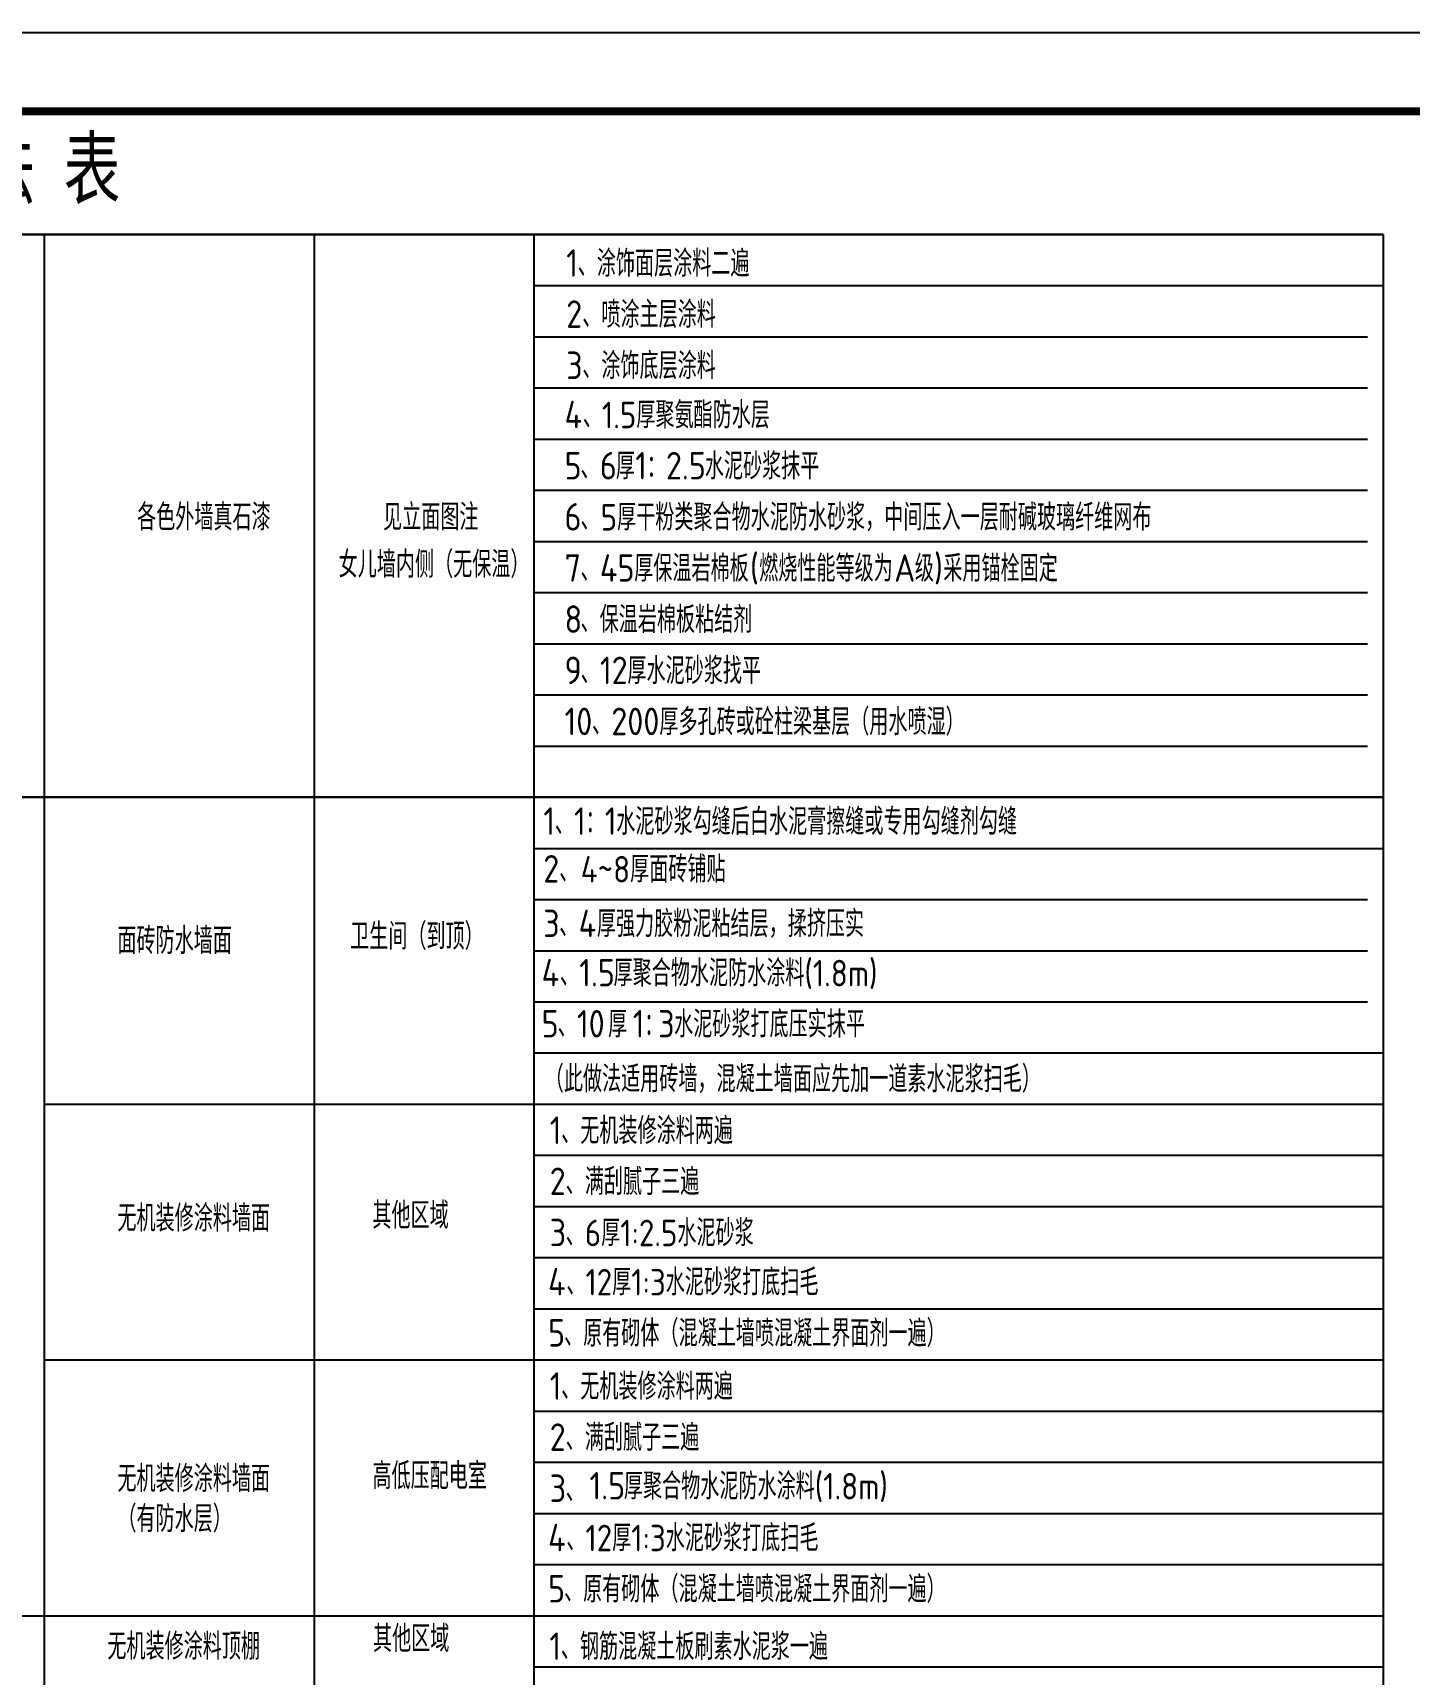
# Model space of a CAD drawing. Extents: x -695846 to 822170, y -413475 to 397179.
# Drawn here: x -315592 to -298062, y -297054 to -276145 of the extents above; entities that cross this region are included whole.
import ezdxf

# ---------------------------------------------------------------- set-up
doc = ezdxf.new("R2010")
doc.units = 0
doc.header["$LTSCALE"] = 1000
doc.header["$MEASUREMENT"] = 0
doc.layers.add('PUB_TEXT', color=7, linetype='Continuous')
doc.layers.add('T-图框-175', color=175, linetype='Continuous')
doc.styles.add('-仿宋_GB2312', font='', dxfattribs={"width": 0.8})
doc.styles.get("Standard").update_dxf_attribs({"font": 'gbenor.shx', "bigfont": 'gbcbig.shx'})
doc.styles.get('-仿宋_GB2312').set_extended_font_data('SimSun')

msp = doc.modelspace()

# ---------------------------------------------------------------- linework, layer by layer
at = {"linetype": 'Continuous'}
for p, q in [((-315446, -278713), (-315446, -304129)), ((-309210, -278713), (-309210, -299568))]:
    msp.add_line(p, q, dxfattribs=at)
at = {"linetype": 'Continuous', "const_width": 30}
for points in [[(-336913, -278713), (-298393, -278713)], [(-317653, -285882), (-298393, -285882)]]:
    msp.add_lwpolyline(points, dxfattribs=at)
at = {"linetype": 'Continuous'}
for points in [[(-312008, -278713), (-312008, -299568)], [(-298393, -278713), (-298393, -309995)], [(-309210, -279365), (-298393, -279365)], [(-309210, -280017), (-298593, -280017)], [(-309210, -280668), (-298593, -280668)], [(-309210, -281320), (-298593, -281320)], [(-309210, -281972), (-298593, -281972)], [(-309210, -282623), (-298593, -282623)], [(-309210, -283275), (-298593, -283275)], [(-309210, -283927), (-298593, -283927)], [(-309210, -284578), (-298593, -284578)], [(-309210, -285230), (-298593, -285230)], [(-309210, -286534), (-298393, -286534)], [(-309210, -287185), (-298593, -287185)], [(-309210, -287837), (-298593, -287837)], [(-309210, -288489), (-298593, -288489)], [(-309210, -289140), (-298393, -289140)], [(-315446, -289792), (-298393, -289792)], [(-309210, -290444), (-298393, -290444)], [(-309210, -291095), (-298393, -291095)], [(-309210, -291747), (-298393, -291747)], [(-309210, -292399), (-298393, -292399)], [(-315446, -293051), (-298393, -293051)], [(-309210, -293702), (-298393, -293702)], [(-309210, -294354), (-298393, -294354)], [(-309210, -295006), (-298393, -295006)], [(-309210, -295006), (-298393, -295006)], [(-309210, -295657), (-298393, -295657)], [(-317653, -296309), (-315446, -296309)], [(-315446, -296309), (-298393, -296309)], [(-309210, -296961), (-298393, -296961)]]:
    msp.add_lwpolyline(points, dxfattribs=at)
at = {"layer": 'T-图框-175'}
msp.add_lwpolyline([(-343456, -318145), (-284056, -318145), (-284056, -276145), (-343456, -276145)], close=True, dxfattribs=at)
at = {"layer": 'T-图框-175', "const_width": 100}
msp.add_lwpolyline([(-340956, -317145), (-285056, -317145), (-285056, -277145), (-340956, -277145)], close=True, dxfattribs=at)

# ---------------------------------------------------------------- texts
at = {"layer": 'PUB_TEXT', "style": '-仿宋_GB2312', "width": 0.7}
msp.add_text('装 饰 详 细 做 法 表', height=755.27, dxfattribs=at).set_placement((-321684, -278247))
at = {"layer": 'PUB_TEXT', "color": 0}
for s, height, p in [('1', 350, (-308798, -279252)), ('、涂饰面层涂料二遍', 337.6, (-308652, -279252)), ('、喷涂主层涂料', 337.6, (-308594, -279903)), ('2', 350, (-308799, -279903)), ('、涂饰底层涂料', 337.6, (-308594, -280555)), ('3', 350, (-308799, -280555)), ('4', 350, (-308820, -281182)), ('、1.5厚聚氨酯防水层', 337.59, (-308587, -281182)), ('5', 350, (-308820, -281834)), ('6', 350, (-308370, -281834)), ('厚', 338, (-308166, -281834)), ('1', 350, (-307920, -281834)), ('：', 338, (-307774, -281834)), ('2.5', 350, (-307529, -281834)), ('水泥砂浆抹平', 337.6, (-307033, -281834)), ('、', 338, (-308616, -281834)), ('各色外墙真石漆', 337.6, (-314264, -282484)), ('见立面图注', 337.6, (-311131, -282484)), ('6', 350, (-308820, -282485)), ('5厚干粉类聚合物水泥防水砂浆，中间压入一层耐碱玻璃纤维网布 ', 337.59, (-308360, -282485)), ('、', 338, (-308616, -282485)), ('女儿墙内侧（无保温）', 337.6, (-311697, -283086)), ('7', 350, (-308820, -283137)), ('45', 350, (-308370, -283137)), ('厚保温岩棉板', 337.6, (-307933, -283137)), ('(', 350, (-306458, -283137)), ('燃烧性能等级为', 337.6, (-306341, -283137)), ('A', 350, (-304621, -283137)), ('级', 338, (-304359, -283137)), (')', 350, (-304113, -283137)), ('采用锚栓固定', 337.6, (-303996, -283137)), ('、', 338, (-308616, -283137)), ('8', 350, (-308820, -283789)), ('、保温岩棉板粘结剂', 337.6, (-308616, -283789)), ('9', 350, (-308820, -284441)), ('12', 350, (-308369, -284441)), ('厚水泥砂浆找平', 337.6, (-308019, -284441)), ('、', 338, (-308615, -284441)), ('10', 350, (-308820, -285092)), ('200', 350, (-308224, -285092)), ('厚多孔砖或砼柱梁基层（用水喷湿）', 337.59, (-307612, -285092)), ('、', 338, (-308470, -285092)), ('1', 350, (-309090, -286362)), ('1', 350, (-308699, -286362)), ('1', 350, (-308307, -286362)), ('水泥砂浆勾缝后白水泥膏擦缝或专用勾缝剂勾缝', 337.59, (-308161, -286362)), ('、', 338, (-308944, -286362)), ('：', 338, (-308553, -286362)), ('2', 350, (-309091, -286969)), ('4~8厚面砖铺贴', 337.6, (-308614, -286969)), ('、', 338, (-308887, -286969)), ('厚强力胶粉泥粘结层，揉挤压实', 337.59, (-308408, -287664)), ('卫生间（到顶）', 337.6, (-311551, -287824)), ('3', 350, (-309091, -287664)), ('4', 350, (-308641, -287664)), ('面砖防水墙面', 337.6, (-314515, -287879)), ('、', 338, (-308887, -287664)), ('厚聚合物水泥防水涂料(1.8m)', 337.59, (-308196, -288292)), ('4', 350, (-309112, -288292)), ('1.5', 350, (-308633, -288292)), ('、', 338, (-308879, -288292)), ('5', 350, (-309112, -288943)), ('10', 350, (-308662, -288943)), ('厚', 338, (-308265, -288943)), ('1', 350, (-307951, -288943)), ('：', 338, (-307805, -288943)), ('3', 350, (-307628, -288943)), ('水泥砂浆打底压实抹平', 337.6, (-307424, -288943)), ('、', 338, (-308908, -288943)), ('（此做法适用砖墙，混凝土墙面应先加一道素水泥浆扫毛）', 337.59, (-309072, -289642)), ('1', 350, (-309008, -290300)), ('、无机装修涂料两遍', 337.6, (-308863, -290300)), ('2', 350, (-309009, -290950)), ('、满刮腻子三遍', 337.6, (-308805, -290950)), ('无机装修涂料墙面', 337.6, (-314515, -291415)), ('其他区域', 337.6, (-311267, -291379)), ('3', 350, (-309009, -291602)), ('、6厚1:2.5水泥砂浆', 337.59, (-308805, -291602)), ('4', 350, (-309030, -292229)), ('、12厚1:3水泥砂浆打底扫毛', 337.59, (-308797, -292229)), ('、原有砌体（混凝土墙喷混凝土界面剂一遍）', 337.59, (-308826, -292881)), ('5', 350, (-309030, -292881)), ('1', 350, (-309008, -293558)), ('、无机装修涂料两遍', 337.6, (-308863, -293558)), ('2', 350, (-309009, -294209)), ('、满刮腻子三遍', 337.6, (-308805, -294209)), ('无机装修涂料墙面', 337.6, (-314515, -294733)), ('高低压配电室', 337.6, (-311267, -294697)), ('3', 350, (-309009, -294861)), ('1.5', 350, (-308502, -294828)), ('厚聚合物水泥防水涂料(1.8m)', 337.59, (-308064, -294828)), ('、', 338, (-308805, -294861)), ('（有防水层）', 337.6, (-314515, -295244)), ('4', 350, (-309030, -295488)), ('、12厚1:3水泥砂浆打底扫毛', 337.59, (-308797, -295488)), ('5', 350, (-309030, -296140)), ('、原有砌体（混凝土墙喷混凝土界面剂一遍）', 337.59, (-308826, -296140)), ('其他区域', 337.6, (-311259, -296771)), ('无机装修涂料顶棚', 337.6, (-314643, -296869)), ('1', 350, (-309013, -296872)), ('、钢筋混凝土板刷素水泥浆一遍', 337.59, (-308867, -296872))]:
    msp.add_text(s, height=height, dxfattribs=at).set_placement(p)

doc.saveas('drawing.dxf')
